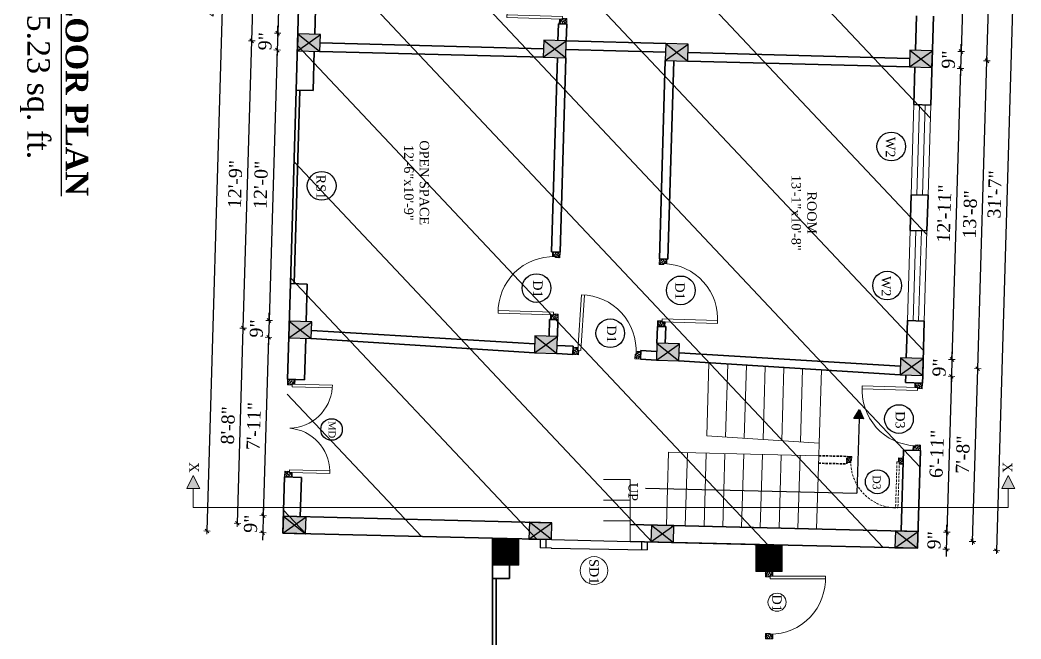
# Model space of a CAD drawing. Header units: inches. Extents: x 4069 to 291496, y -47643 to 12535.
# Drawn here: x 143017 to 143550, y -18787 to -18458 of the extents above; entities that cross this region are included whole.
import ezdxf

# ---------------------------------------------------------------- set-up
doc = ezdxf.new("R2010")
doc.units = ezdxf.units.IN
doc.header["$LTSCALE"] = 5
doc.header["$MEASUREMENT"] = 0
doc.linetypes.add('HIDDEN', pattern=[0.375, 0.25, -0.125])
for name, color, linetype, lineweight in [('A-WALL', 7, 'Continuous', 9), ('Dimension', 7, 'Continuous', 18), ('DOOR', 62, 'Continuous', 0), ('Dw', 2, 'Continuous', 18), ('tefriş', 30, 'Continuous', 9)]:
    doc.layers.add(name, color=color, linetype=linetype, lineweight=lineweight)
doc.layers.add('dim line', color=7, linetype='Continuous', lineweight=15, true_color=0xfab2b2)
doc.layers.add('TEXT', color=6, linetype='Continuous')
doc.layers.add('WALL', color=7, linetype='Continuous')
doc.styles.add('ordinary', font='times.ttf')
doc.dimstyles.new('Copy of 96', dxfattribs={"dimtxt": 7, "dimasz": 4, "dimexe": 0.5, "dimexo": 0.5, "dimgap": 3, "dimtad": 1, "dimdec": 1, "dimzin": 11, "dimdsep": 46, "dimlunit": 4, "dimtxsty": 'ordinary', "dimblk": 'OBLIQUE', "dimcen": 0.09, "dimse1": 1, "dimse2": 1, "dimclrt": 6, "dimazin": 0, "dimtfac": 1, "dimtdec": 1, "dimtix": 1, "dimtmove": 2, "dimatfit": 3, "dimldrblk": 'leader', "dimfxl": 0.5, "dimfxlon": 1, "dimtolj": 1, "dimtzin": 0, "dimarcsym": 0})

# ---------------------------------------------------------------- blocks, each defined once
blk = doc.blocks.new('C1a')
at = {"color": 1, "ltscale": 5}
for p, q in [((18657.75, 4625.76), (18648.75, 4625.76)), ((18648.75, 4625.76), (18648.82, 4613.76)), ((18657.82, 4613.76), (18657.75, 4625.76)), ((18648.82, 4613.76), (18657.82, 4613.76))]:
    blk.add_line(p, q, dxfattribs=at)
blk = doc.blocks.new('A$C27B36B59')
at = {"layer": 'DOOR'}
for p, q in [((0, 4), (0, 0)), ((2.5, 4), (0, 4)), ((0, 0), (3, 0)), ((2.5, 2.5), (2.5, 4)), ((3, 2.5), (2.5, 2.5)), ((3, 0), (3, 2.5))]:
    blk.add_line(p, q, dxfattribs=at)
for centre, radius, start, end in [((-1.4, -0.54), 4.75, 22.1411, 72.838), ((1.34, 2.09), 1.64, 45.138, 144.8948), ((2.21, 0.3), 2.49, 83.3149, 152.658), ((0.13, 0.37), 2.05, 349.4875, 93.6805), ((1.96, -0.47), 2.01, 58.7447, 166.495), ((-0.06, 0.32), 1.13, 343.542, 86.947), ((2.08, -0.4), 1.17, 38.2816, 160.1519)]:
    blk.add_arc(centre, radius, start, end, dxfattribs=at)
blk = doc.blocks.new('D2')
at = {"layer": 'DOOR'}
for p, q in [((74473.95, 24047.59), (74473.95, 24018.09)), ((74473.95, 24047.59), (74475.45, 24047.59)), ((74475.45, 24047.59), (74475.45, 24018.13))]:
    blk.add_line(p, q, dxfattribs=at)
blk.add_arc((74473.95, 24047.59), 29.5, 180, 272.9146, dxfattribs=at)
at = {"layer": 'DOOR', "xscale": -1, "rotation": 180}
blk.add_blockref('A$C27B36B59', (74441.95, 24050.09), dxfattribs=at)
at = {"layer": 'DOOR', "rotation": 180}
blk.add_blockref('A$C27B36B59', (74477.95, 24050.09), dxfattribs=at)
blk = doc.blocks.new('smalldoor hidden')
at = {"layer": 'DOOR', "linetype": 'HIDDEN'}
for p, q in [((9851.61, -757.15), (9876.16, -757.15)), ((9851.61, -758.4), (9851.61, -757.15)), ((9851.61, -758.4), (9876.19, -758.4))]:
    blk.add_line(p, q, dxfattribs=at)
blk.add_arc((9851.61, -758.4), 24.58, 270, 2.9146, dxfattribs=at)
at = {"layer": 'DOOR', "linetype": 'HIDDEN', "yscale": 0.8333000000020547, "zscale": 0.8333000000002357, "rotation": 270}
for p, xscale in [((9849.52, -755.07), 0.8332999999984168), ((9849.52, -785.07), -0.8332999999984168)]:
    blk.add_blockref('A$C27B36B59', p, dxfattribs=dict(at, xscale=xscale))
blk = doc.blocks.new('x-x')
at = {"ltscale": 5}
for points in [[(11364.03, -701.52), (11364.03, -694.51), (11357.15, -698.09)], [(11364.03, -1135.52), (11364.03, -1128.51), (11357.15, -1132.09)]]:
    blk.add_hatch(color=256, dxfattribs=at).paths.add_polyline_path(points)
for p, q in [((11364.03, -694.51), (11357.15, -698.09)), ((11357.15, -698.09), (11364.03, -701.52)), ((11364.03, -701.52), (11364.03, -694.51)), ((11374.13, -698.09), (11364.03, -698.09)), ((11374.13, -698.09), (11374.13, -1132.09)), ((11364.03, -1128.51), (11357.15, -1132.09)), ((11364.03, -1135.52), (11364.03, -1128.51)), ((11357.15, -1132.09), (11364.03, -1135.52)), ((11374.13, -1132.09), (11364.03, -1132.09))]:
    blk.add_line(p, q, dxfattribs=at)
at = {"layer": 'A-WALL', "color": 1, "ltscale": 5}
blk.add_line((11374.13, -1120.09), (11374.13, -1132.09), dxfattribs=at)
at = {"layer": 'TEXT', "style": 'ordinary'}
for p in [(11350.08, -700.97), (11350.08, -1134.1)]:
    blk.add_text('X', height=5, dxfattribs=at).set_placement(p)
blk = doc.blocks.new('oblique')
at = {"color": 0, "lineweight": -2}
blk.add_line((0.25, 0.25), (-0.25, -0.25), dxfattribs=at)
at = {"layer": 'dim line', "lineweight": 9}
for p, q in [((-0.4375, 0), (0.4375, 0)), ((0, 0.4375), (0, -0.4375))]:
    blk.add_line(p, q, dxfattribs=at)
blk = doc.blocks.new('*D4619')
at = {"layer": 'A-WALL', "color": 0, "lineweight": -2, "ltscale": 50, "transparency": 16777216}
blk.add_line((143132.48, -18725.82), (143135.58, -18621.87), dxfattribs=at)
at = {"layer": 'Defpoints', "color": 0, "ltscale": 50, "transparency": 16777216}
for p in [(143135.58, -18621.87), (143159.98, -18622.6), (143156.88, -18726.55)]:
    blk.add_point(p, dxfattribs=at)
at = {"layer": 'A-WALL', "color": 0, "lineweight": -2, "ltscale": 50, "transparency": 16777216, "xscale": 4, "yscale": 4, "zscale": 4}
for p, rotation in [((143135.58, -18621.87), 88.2899854281443), ((143132.48, -18725.82), 268.2899854281443)]:
    blk.add_blockref('oblique', p, dxfattribs=dict(at, rotation=rotation))
at = {"layer": 'A-WALL', "color": 6, "ltscale": 50, "transparency": 16777216, "insert": (143127.47, -18673.65), "char_height": 7, "attachment_point": 5, "rotation": 88.29, "style": 'ordinary'}
blk.add_mtext('\\A1;8\'-8"', dxfattribs=at)
blk = doc.blocks.new('_OBLIQUE')
at = {"color": 0, "linetype": 'ByBlock'}
blk.add_line((-0.5, -0.5), (0.5, 0.5), dxfattribs=at)
blk = doc.blocks.new('leader')
at = {"layer": 'Dimension'}
for p, q in [((0, -4.33), (0, 4.33)), ((-4.42, 0), (4.42, 0))]:
    blk.add_line(p, q, dxfattribs=at)
blk = doc.blocks.new('*D4620')
at = {"layer": 'A-WALL', "color": 0, "lineweight": -2, "ltscale": 50, "transparency": 16777216}
blk.add_line((143135.58, -18621.87), (143140.15, -18468.94), dxfattribs=at)
at = {"layer": 'Defpoints', "color": 0, "ltscale": 50, "transparency": 16777216}
for p in [(143140.15, -18468.94), (143164.55, -18469.67), (143159.98, -18622.6)]:
    blk.add_point(p, dxfattribs=at)
at = {"layer": 'A-WALL', "color": 0, "lineweight": -2, "ltscale": 50, "transparency": 16777216, "xscale": 4, "yscale": 4, "zscale": 4}
for p, rotation in [((143140.15, -18468.94), 88.28998542889812), ((143135.58, -18621.87), 268.2899854288981)]:
    blk.add_blockref('oblique', p, dxfattribs=dict(at, rotation=rotation))
at = {"layer": 'A-WALL', "color": 6, "ltscale": 50, "transparency": 16777216, "insert": (143131.3, -18545.21), "char_height": 7, "attachment_point": 5, "rotation": 88.29, "style": 'ordinary'}
blk.add_mtext('\\A1;12\'-9"', dxfattribs=at)
blk = doc.blocks.new('*D4621')
at = {"layer": 'A-WALL', "color": 0, "lineweight": -2, "ltscale": 50, "transparency": 16777216}
blk.add_line((143140.15, -18468.94), (143144.62, -18319), dxfattribs=at)
at = {"layer": 'Defpoints', "color": 0, "ltscale": 50, "transparency": 16777216}
for p in [(143144.62, -18319), (143169.02, -18319.73), (143164.55, -18469.67)]:
    blk.add_point(p, dxfattribs=at)
at = {"layer": 'A-WALL', "color": 0, "lineweight": -2, "ltscale": 50, "transparency": 16777216, "xscale": 4, "yscale": 4, "zscale": 4}
for p, rotation in [((143144.62, -18319), 88.28998542889812), ((143140.15, -18468.94), 268.2899854288981)]:
    blk.add_blockref('oblique', p, dxfattribs=dict(at, rotation=rotation))
at = {"layer": 'A-WALL', "color": 6, "ltscale": 50, "transparency": 16777216, "insert": (143135.83, -18393.78), "char_height": 7, "attachment_point": 5, "rotation": 88.29, "style": 'ordinary'}
blk.add_mtext('\\A1;12\'-6"', dxfattribs=at)
blk = doc.blocks.new('*D4291')
at = {"layer": 'A-WALL', "color": 0, "lineweight": -2, "ltscale": 50, "transparency": 16777216}
blk.add_line((143116.3, -18729.84), (143133.4, -18157.1), dxfattribs=at)
at = {"layer": 'Defpoints', "color": 0, "ltscale": 50, "transparency": 16777216}
for p in [(143133.4, -18157.1), (143173.84, -18158.31), (143156.74, -18731.05)]:
    blk.add_point(p, dxfattribs=at)
at = {"layer": 'A-WALL', "color": 0, "lineweight": -2, "ltscale": 50, "transparency": 16777216, "xscale": 4, "yscale": 4, "zscale": 4}
for p, rotation in [((143133.4, -18157.1), 88.28998542889812), ((143116.3, -18729.84), 268.2899854288981)]:
    blk.add_blockref('oblique', p, dxfattribs=dict(at, rotation=rotation))
at = {"layer": 'A-WALL', "color": 6, "ltscale": 50, "transparency": 16777216, "insert": (143118.29, -18443.27), "char_height": 7, "attachment_point": 5, "rotation": 88.29, "style": 'ordinary'}
blk.add_mtext('\\A1;48\'-0"', dxfattribs=at)
blk = doc.blocks.new('*D4631')
at = {"layer": 'A-WALL', "color": 0, "lineweight": -2, "ltscale": 50, "transparency": 16777216}
blk.add_line((143520.96, -18371.03), (143517.87, -18474.63), dxfattribs=at)
at = {"layer": 'Defpoints', "color": 0, "ltscale": 50, "transparency": 16777216}
for p in [(143505.66, -18370.57), (143502.56, -18474.18), (143517.87, -18474.63)]:
    blk.add_point(p, dxfattribs=at)
at = {"layer": 'A-WALL', "color": 0, "lineweight": -2, "ltscale": 50, "transparency": 16777216, "xscale": 4, "yscale": 4, "zscale": 4}
for p, rotation in [((143520.96, -18371.03), 88.28998542889815), ((143517.87, -18474.63), 268.2899854288981)]:
    blk.add_blockref('oblique', p, dxfattribs=dict(at, rotation=rotation))
at = {"layer": 'A-WALL', "color": 6, "ltscale": 50, "transparency": 16777216, "insert": (143512.86, -18422.64), "char_height": 7, "attachment_point": 5, "rotation": 88.29, "style": 'ordinary'}
blk.add_mtext('\\A1;8\'-8"', dxfattribs=at)
blk = doc.blocks.new('*D4632')
at = {"layer": 'A-WALL', "color": 0, "lineweight": -2, "ltscale": 50, "transparency": 16777216}
for p, q in [((143517.87, -18474.63), (143517.6, -18483.63)), ((143517.87, -18474.63), (143517.99, -18470.63)), ((143517.6, -18483.63), (143517.48, -18487.63))]:
    blk.add_line(p, q, dxfattribs=at)
at = {"layer": 'Defpoints', "color": 0, "ltscale": 50, "transparency": 16777216}
for p in [(143502.56, -18474.18), (143502.3, -18483.17), (143517.6, -18483.63)]:
    blk.add_point(p, dxfattribs=at)
at = {"layer": 'A-WALL', "color": 0, "lineweight": -2, "ltscale": 50, "transparency": 16777216, "xscale": 4, "yscale": 4, "zscale": 4}
for p, rotation in [((143517.87, -18474.63), 268.2899854288981), ((143517.6, -18483.63), 88.28998542889815)]:
    blk.add_blockref('oblique', p, dxfattribs=dict(at, rotation=rotation))
at = {"layer": 'A-WALL', "color": 6, "ltscale": 50, "transparency": 16777216, "insert": (143511.17, -18478.93), "char_height": 7, "attachment_point": 5, "rotation": 88.29, "style": 'ordinary'}
blk.add_mtext('\\A1;9"', dxfattribs=at)
blk = doc.blocks.new('*D4633')
at = {"layer": 'A-WALL', "color": 0, "lineweight": -2, "ltscale": 50, "transparency": 16777216}
blk.add_line((143517.6, -18483.63), (143512.98, -18638.56), dxfattribs=at)
at = {"layer": 'Defpoints', "color": 0, "ltscale": 50, "transparency": 16777216}
for p in [(143502.3, -18483.17), (143497.67, -18638.1), (143512.98, -18638.56)]:
    blk.add_point(p, dxfattribs=at)
at = {"layer": 'A-WALL', "color": 0, "lineweight": -2, "ltscale": 50, "transparency": 16777216, "xscale": 4, "yscale": 4, "zscale": 4}
for p, rotation in [((143517.6, -18483.63), 88.28998542889815), ((143512.98, -18638.56), 268.2899854288981)]:
    blk.add_blockref('oblique', p, dxfattribs=dict(at, rotation=rotation))
at = {"layer": 'A-WALL', "color": 6, "ltscale": 50, "transparency": 16777216, "insert": (143508.79, -18560.9), "char_height": 7, "attachment_point": 5, "rotation": 88.29, "style": 'ordinary'}
blk.add_mtext('\\A1;12\'-11"', dxfattribs=at)
blk = doc.blocks.new('*D4634')
at = {"layer": 'A-WALL', "color": 0, "lineweight": -2, "ltscale": 50, "transparency": 16777216}
for p, q in [((143512.98, -18638.56), (143513.1, -18634.56)), ((143512.98, -18638.56), (143512.71, -18647.56)), ((143512.71, -18647.56), (143512.59, -18651.55))]:
    blk.add_line(p, q, dxfattribs=at)
at = {"layer": 'Defpoints', "color": 0, "ltscale": 50, "transparency": 16777216}
for p in [(143497.67, -18638.1), (143497.4, -18647.1), (143512.71, -18647.56)]:
    blk.add_point(p, dxfattribs=at)
at = {"layer": 'A-WALL', "color": 0, "lineweight": -2, "ltscale": 50, "transparency": 16777216, "xscale": 4, "yscale": 4, "zscale": 4}
for p, rotation in [((143512.98, -18638.56), 268.2899854288981), ((143512.71, -18647.56), 88.28998542889815)]:
    blk.add_blockref('oblique', p, dxfattribs=dict(at, rotation=rotation))
at = {"layer": 'A-WALL', "color": 6, "ltscale": 50, "transparency": 16777216, "insert": (143506.27, -18642.86), "char_height": 7, "attachment_point": 5, "rotation": 88.29, "style": 'ordinary'}
blk.add_mtext('\\A1;9"', dxfattribs=at)
blk = doc.blocks.new('*D4635')
at = {"layer": 'A-WALL', "color": 0, "lineweight": -2, "ltscale": 50, "transparency": 16777216}
blk.add_line((143512.71, -18647.56), (143510.23, -18730.52), dxfattribs=at)
at = {"layer": 'Defpoints', "color": 0, "ltscale": 50, "transparency": 16777216}
for p in [(143497.4, -18647.1), (143494.92, -18730.06), (143510.23, -18730.52)]:
    blk.add_point(p, dxfattribs=at)
at = {"layer": 'A-WALL', "color": 0, "lineweight": -2, "ltscale": 50, "transparency": 16777216, "xscale": 4, "yscale": 4, "zscale": 4}
for p, rotation in [((143512.71, -18647.56), 88.28998542889815), ((143510.23, -18730.52), 268.2899854288981)]:
    blk.add_blockref('oblique', p, dxfattribs=dict(at, rotation=rotation))
at = {"layer": 'A-WALL', "color": 6, "ltscale": 50, "transparency": 16777216, "insert": (143504.91, -18688.84), "char_height": 7, "attachment_point": 5, "rotation": 88.29, "style": 'ordinary'}
blk.add_mtext('\\A1;6\'-11"', dxfattribs=at)
blk = doc.blocks.new('*D4636')
at = {"layer": 'A-WALL', "color": 0, "lineweight": -2, "ltscale": 50, "transparency": 16777216}
for p, q in [((143510.23, -18730.52), (143509.96, -18739.52)), ((143510.23, -18730.52), (143510.35, -18726.52)), ((143509.96, -18739.52), (143509.84, -18743.51))]:
    blk.add_line(p, q, dxfattribs=at)
at = {"layer": 'Defpoints', "color": 0, "ltscale": 50, "transparency": 16777216}
for p in [(143494.92, -18730.06), (143494.66, -18739.06), (143509.96, -18739.52)]:
    blk.add_point(p, dxfattribs=at)
at = {"layer": 'A-WALL', "color": 0, "lineweight": -2, "ltscale": 50, "transparency": 16777216, "xscale": 4, "yscale": 4, "zscale": 4}
for p, rotation in [((143510.23, -18730.52), 268.2899854288981), ((143509.96, -18739.52), 88.28998542889815)]:
    blk.add_blockref('oblique', p, dxfattribs=dict(at, rotation=rotation))
at = {"layer": 'A-WALL', "color": 6, "ltscale": 50, "transparency": 16777216, "insert": (143503.53, -18734.82), "char_height": 7, "attachment_point": 5, "rotation": 88.29, "style": 'ordinary'}
blk.add_mtext('\\A1;9"', dxfattribs=at)
blk = doc.blocks.new('*D4637')
at = {"layer": 'A-WALL', "color": 0, "lineweight": -2, "ltscale": 50, "transparency": 16777216}
blk.add_line((143523.99, -18735.43), (143526.74, -18643.47), dxfattribs=at)
at = {"layer": 'Defpoints', "color": 0, "ltscale": 50, "transparency": 16777216}
for p in [(143497.54, -18642.6), (143526.74, -18643.47), (143494.79, -18734.56)]:
    blk.add_point(p, dxfattribs=at)
at = {"layer": 'A-WALL', "color": 0, "lineweight": -2, "ltscale": 50, "transparency": 16777216, "xscale": 4, "yscale": 4, "zscale": 4}
for p, rotation in [((143526.74, -18643.47), 88.28998542815471), ((143523.99, -18735.43), 268.2899854281547)]:
    blk.add_blockref('oblique', p, dxfattribs=dict(at, rotation=rotation))
at = {"layer": 'A-WALL', "color": 6, "ltscale": 50, "transparency": 16777216, "insert": (143518.8, -18689.26), "char_height": 7, "attachment_point": 5, "rotation": 88.29, "style": 'ordinary'}
blk.add_mtext('\\A1;7\'-8"', dxfattribs=at)
blk = doc.blocks.new('*D4638')
at = {"layer": 'A-WALL', "color": 0, "lineweight": -2, "ltscale": 50, "transparency": 16777216}
blk.add_line((143526.74, -18643.47), (143531.63, -18479.55), dxfattribs=at)
at = {"layer": 'Defpoints', "color": 0, "ltscale": 50, "transparency": 16777216}
for p in [(143502.43, -18478.67), (143531.63, -18479.55), (143497.54, -18642.6)]:
    blk.add_point(p, dxfattribs=at)
at = {"layer": 'A-WALL', "color": 0, "lineweight": -2, "ltscale": 50, "transparency": 16777216, "xscale": 4, "yscale": 4, "zscale": 4}
for p, rotation in [((143531.63, -18479.55), 88.28998542889812), ((143526.74, -18643.47), 268.2899854288981)]:
    blk.add_blockref('oblique', p, dxfattribs=dict(at, rotation=rotation))
at = {"layer": 'A-WALL', "color": 6, "ltscale": 50, "transparency": 16777216, "insert": (143522.63, -18561.31), "char_height": 7, "attachment_point": 5, "rotation": 88.29, "style": 'ordinary'}
blk.add_mtext('\\A1;13\'-8"', dxfattribs=at)
blk = doc.blocks.new('*D4639')
at = {"layer": 'A-WALL', "color": 0, "lineweight": -2, "ltscale": 50, "transparency": 16777216}
blk.add_line((143531.63, -18479.55), (143535.01, -18366.27), dxfattribs=at)
at = {"layer": 'Defpoints', "color": 0, "ltscale": 50, "transparency": 16777216}
for p in [(143505.81, -18365.4), (143535.01, -18366.27), (143502.43, -18478.67)]:
    blk.add_point(p, dxfattribs=at)
at = {"layer": 'A-WALL', "color": 0, "lineweight": -2, "ltscale": 50, "transparency": 16777216, "xscale": 4, "yscale": 4, "zscale": 4}
for p, rotation in [((143535.01, -18366.27), 88.28998542889812), ((143531.63, -18479.55), 268.2899854288981)]:
    blk.add_blockref('oblique', p, dxfattribs=dict(at, rotation=rotation))
at = {"layer": 'A-WALL', "color": 6, "ltscale": 50, "transparency": 16777216, "insert": (143526.76, -18422.71), "char_height": 7, "attachment_point": 5, "rotation": 88.29, "style": 'ordinary'}
blk.add_mtext('\\A1;9\'-5"', dxfattribs=at)
blk = doc.blocks.new('*D4293')
at = {"layer": 'A-WALL', "color": 0, "lineweight": -2, "ltscale": 50, "transparency": 16777216}
blk.add_line((143548.01, -18361.48), (143536.7, -18740.31), dxfattribs=at)
at = {"layer": 'Defpoints', "color": 0, "ltscale": 50, "transparency": 16777216}
for p in [(143505.97, -18360.23), (143494.66, -18739.06), (143536.7, -18740.31)]:
    blk.add_point(p, dxfattribs=at)
at = {"layer": 'A-WALL', "color": 0, "lineweight": -2, "ltscale": 50, "transparency": 16777216, "xscale": 4, "yscale": 4, "zscale": 4}
for p, rotation in [((143548.01, -18361.48), 88.28998542889815), ((143536.7, -18740.31), 268.2899854288981)]:
    blk.add_blockref('oblique', p, dxfattribs=dict(at, rotation=rotation))
at = {"layer": 'A-WALL', "color": 6, "ltscale": 50, "transparency": 16777216, "insert": (143535.78, -18550.7), "char_height": 7, "attachment_point": 5, "rotation": 88.29, "style": 'ordinary'}
blk.add_mtext('\\A1;31\'-7"', dxfattribs=at)
blk = doc.blocks.new('*D4297')
at = {"layer": 'A-WALL', "color": 0, "lineweight": -2, "ltscale": 50, "transparency": 16777216}
blk.add_line((143158.14, -18323.91), (143153.93, -18464.85), dxfattribs=at)
at = {"layer": 'Defpoints', "color": 0, "ltscale": 50, "transparency": 16777216}
for p in [(143168.89, -18324.23), (143153.93, -18464.85), (143164.68, -18465.17)]:
    blk.add_point(p, dxfattribs=at)
at = {"layer": 'A-WALL', "color": 0, "lineweight": -2, "ltscale": 50, "transparency": 16777216, "xscale": 4, "yscale": 4, "zscale": 4}
for p, rotation in [((143158.14, -18323.91), 88.28998542889815), ((143153.93, -18464.85), 268.2899854288981)]:
    blk.add_blockref('oblique', p, dxfattribs=dict(at, rotation=rotation))
at = {"layer": 'A-WALL', "color": 6, "ltscale": 50, "transparency": 16777216, "insert": (143149.46, -18394.18), "char_height": 7, "attachment_point": 5, "rotation": 88.29, "style": 'ordinary'}
blk.add_mtext('\\A1;11\'-9"', dxfattribs=at)
blk = doc.blocks.new('*D4298')
at = {"layer": 'A-WALL', "color": 0, "lineweight": -2, "ltscale": 50, "transparency": 16777216}
for p, q in [((143153.93, -18464.85), (143154.05, -18460.85)), ((143153.93, -18464.85), (143153.66, -18473.84)), ((143153.66, -18473.84), (143153.54, -18477.84))]:
    blk.add_line(p, q, dxfattribs=at)
at = {"layer": 'Defpoints', "color": 0, "ltscale": 50, "transparency": 16777216}
for p in [(143164.68, -18465.17), (143153.66, -18473.84), (143164.41, -18474.16)]:
    blk.add_point(p, dxfattribs=at)
at = {"layer": 'A-WALL', "color": 0, "lineweight": -2, "ltscale": 50, "transparency": 16777216, "xscale": 4, "yscale": 4, "zscale": 4}
for p, rotation in [((143153.93, -18464.85), 268.2899854288981), ((143153.66, -18473.84), 88.28998542889812)]:
    blk.add_blockref('oblique', p, dxfattribs=dict(at, rotation=rotation))
at = {"layer": 'A-WALL', "color": 6, "ltscale": 50, "transparency": 16777216, "insert": (143147.23, -18469.15), "char_height": 7, "attachment_point": 5, "rotation": 88.29, "style": 'ordinary'}
blk.add_mtext('\\A1;9"', dxfattribs=at)
blk = doc.blocks.new('*D4299')
at = {"layer": 'A-WALL', "color": 0, "lineweight": -2, "ltscale": 50, "transparency": 16777216}
blk.add_line((143153.66, -18473.84), (143149.36, -18617.78), dxfattribs=at)
at = {"layer": 'Defpoints', "color": 0, "ltscale": 50, "transparency": 16777216}
for p in [(143164.41, -18474.16), (143149.36, -18617.78), (143160.12, -18618.1)]:
    blk.add_point(p, dxfattribs=at)
at = {"layer": 'A-WALL', "color": 0, "lineweight": -2, "ltscale": 50, "transparency": 16777216, "xscale": 4, "yscale": 4, "zscale": 4}
for p, rotation in [((143153.66, -18473.84), 88.28998542889815), ((143149.36, -18617.78), 268.2899854288981)]:
    blk.add_blockref('oblique', p, dxfattribs=dict(at, rotation=rotation))
at = {"layer": 'A-WALL', "color": 6, "ltscale": 50, "transparency": 16777216, "insert": (143144.95, -18545.62), "char_height": 7, "attachment_point": 5, "rotation": 88.29, "style": 'ordinary'}
blk.add_mtext('\\A1;12\'-0"', dxfattribs=at)
blk = doc.blocks.new('*D4300')
at = {"layer": 'A-WALL', "color": 0, "lineweight": -2, "ltscale": 50, "transparency": 16777216}
for p, q in [((143149.36, -18617.78), (143149.09, -18626.78)), ((143149.36, -18617.78), (143149.48, -18613.78)), ((143149.09, -18626.78), (143148.97, -18630.77))]:
    blk.add_line(p, q, dxfattribs=at)
at = {"layer": 'Defpoints', "color": 0, "ltscale": 50, "transparency": 16777216}
for p in [(143160.12, -18618.1), (143149.09, -18626.78), (143159.85, -18627.1)]:
    blk.add_point(p, dxfattribs=at)
at = {"layer": 'A-WALL', "color": 0, "lineweight": -2, "ltscale": 50, "transparency": 16777216, "xscale": 4, "yscale": 4, "zscale": 4}
for p, rotation in [((143149.36, -18617.78), 268.2899854288981), ((143149.09, -18626.78), 88.28998542889812)]:
    blk.add_blockref('oblique', p, dxfattribs=dict(at, rotation=rotation))
at = {"layer": 'A-WALL', "color": 6, "ltscale": 50, "transparency": 16777216, "insert": (143142.66, -18622.08), "char_height": 7, "attachment_point": 5, "rotation": 88.29, "style": 'ordinary'}
blk.add_mtext('\\A1;9"', dxfattribs=at)
blk = doc.blocks.new('*D4301')
at = {"layer": 'A-WALL', "color": 0, "lineweight": -2, "ltscale": 50, "transparency": 16777216}
blk.add_line((143149.09, -18626.78), (143146.26, -18721.73), dxfattribs=at)
at = {"layer": 'Defpoints', "color": 0, "ltscale": 50, "transparency": 16777216}
for p in [(143159.85, -18627.1), (143146.26, -18721.73), (143157.01, -18722.05)]:
    blk.add_point(p, dxfattribs=at)
at = {"layer": 'A-WALL', "color": 0, "lineweight": -2, "ltscale": 50, "transparency": 16777216, "xscale": 4, "yscale": 4, "zscale": 4}
for p, rotation in [((143149.09, -18626.78), 88.28998542889815), ((143146.26, -18721.73), 268.2899854288981)]:
    blk.add_blockref('oblique', p, dxfattribs=dict(at, rotation=rotation))
at = {"layer": 'A-WALL', "color": 6, "ltscale": 50, "transparency": 16777216, "insert": (143141.11, -18674.06), "char_height": 7, "attachment_point": 5, "rotation": 88.29, "style": 'ordinary'}
blk.add_mtext('\\A1;7\'-11"', dxfattribs=at)
blk = doc.blocks.new('*D4640')
at = {"layer": 'A-WALL', "color": 0, "lineweight": -2, "ltscale": 50, "transparency": 16777216}
for p, q in [((143146.26, -18721.73), (143146.38, -18717.73)), ((143146.26, -18721.73), (143145.99, -18730.73)), ((143145.99, -18730.73), (143145.87, -18734.73))]:
    blk.add_line(p, q, dxfattribs=at)
at = {"layer": 'Defpoints', "color": 0, "ltscale": 50, "transparency": 16777216}
for p in [(143157.01, -18722.05), (143145.99, -18730.73), (143156.74, -18731.05)]:
    blk.add_point(p, dxfattribs=at)
at = {"layer": 'A-WALL', "color": 0, "lineweight": -2, "ltscale": 50, "transparency": 16777216, "xscale": 4, "yscale": 4, "zscale": 4}
for p, rotation in [((143146.26, -18721.73), 268.2899854288981), ((143145.99, -18730.73), 88.28998542889812)]:
    blk.add_blockref('oblique', p, dxfattribs=dict(at, rotation=rotation))
at = {"layer": 'A-WALL', "color": 6, "ltscale": 50, "transparency": 16777216, "insert": (143139.56, -18726.03), "char_height": 7, "attachment_point": 5, "rotation": 88.29, "style": 'ordinary'}
blk.add_mtext('\\A1;9"', dxfattribs=at)

msp = doc.modelspace()

# ---------------------------------------------------------------- hatches: boundary and pattern name
at = {"layer": 'A-WALL', "ltscale": 5}
h = msp.add_hatch(dxfattribs=at)
h.set_pattern_fill('ANSI31', color=256, angle=270)
h.set_pattern_definition([(315, (141778.61554, 5797.67281), (0.08838834765, 0.08838834765), [])])
h.paths.add_polyline_path([(143282.33668, -18734.02632), (143268.33668, -18734.02632), (143268.33668, -18748.02632), (143282.33668, -18748.02632)])
h = msp.add_hatch(dxfattribs=at)
h.set_pattern_fill('ANSI31', color=256, angle=270)
h.set_pattern_definition([(315, (141769.89787, 5684.7271), (0.08838834765, 0.08838834765), [])])
h.paths.add_polyline_path([(143408.61901, -18737.35092), (143408.61901, -18751.35092), (143422.61901, -18751.35092), (143422.61901, -18737.35092)])
at = {"layer": 'WALL', "linetype": 'ByBlock', "ltscale": 5, "true_color": 0xf8991e}
h = msp.add_hatch(dxfattribs=at)
h.set_pattern_fill('ANSI31', color=30, scale=350, angle=268.2899854)
h.set_pattern_definition([(313.29, (145950.05, -11794.013), (31.8453, 29.999), [])])
h.paths.add_polyline_path([(143173.84375, -18158.30506), (143505.96612, -18360.22694), (143494.6564, -18739.05816), (143162.74221, -18731.22892), (143156.74488, -18731.04988)])
h = msp.add_hatch(color=30, dxfattribs=at)
h.dxf.hatch_style = 1
h.paths.add_polyline_path([(143170.54562, -18469.84529), (143164.68258, -18465.16825), (143164.41401, -18474.16424)])
h.paths.add_polyline_path([(143164.41401, -18474.16424), (143176.40867, -18474.52233), (143170.54562, -18469.84529)])
h.paths.add_polyline_path([(143170.54562, -18469.84529), (143176.40867, -18474.52233), (143176.67724, -18465.52634)])
h.paths.add_polyline_path([(143176.67724, -18465.52634), (143164.68258, -18465.16825), (143170.54562, -18469.84529)])
h = msp.add_hatch(color=30, dxfattribs=at)
h.dxf.hatch_style = 1
h.paths.add_polyline_path([(143301.50022, -18473.32111), (143295.63718, -18468.64407), (143295.36861, -18477.64006)])
h.paths.add_polyline_path([(143295.36861, -18477.64006), (143307.36327, -18477.99815), (143301.50022, -18473.32111)])
h.paths.add_polyline_path([(143301.50022, -18473.32111), (143307.36327, -18477.99815), (143307.63183, -18469.00216)])
h.paths.add_polyline_path([(143307.63183, -18469.00216), (143295.63718, -18468.64407), (143301.50022, -18473.32111)])
h = msp.add_hatch(color=30, dxfattribs=at)
h.dxf.hatch_style = 1
h.paths.add_polyline_path([(143366.47769, -18475.04575), (143360.61465, -18470.36871), (143360.34608, -18479.3647)])
h.paths.add_polyline_path([(143360.34608, -18479.3647), (143372.34074, -18479.72279), (143366.47769, -18475.04575)])
h.paths.add_polyline_path([(143366.47769, -18475.04575), (143372.34074, -18479.72279), (143372.60931, -18470.7268)])
h.paths.add_polyline_path([(143372.60931, -18470.7268), (143360.61465, -18470.36871), (143366.47769, -18475.04575)])
h = msp.add_hatch(color=30, dxfattribs=at)
h.dxf.hatch_style = 1
h.paths.add_polyline_path([(143496.43264, -18478.49504), (143490.56959, -18473.818), (143490.30103, -18482.81399)])
h.paths.add_polyline_path([(143490.30103, -18482.81399), (143502.29568, -18483.17208), (143496.43264, -18478.49504)])
h.paths.add_polyline_path([(143496.43264, -18478.49504), (143502.29568, -18483.17208), (143502.56425, -18474.17609)])
h.paths.add_polyline_path([(143502.56425, -18474.17609), (143490.56959, -18473.818), (143496.43264, -18478.49504)])
h = msp.add_hatch(color=30, dxfattribs=at)
h.dxf.hatch_style = 1
h.paths.add_polyline_path([(143165.97996, -18622.77716), (143160.11691, -18618.10011), (143159.84835, -18627.09611)])
h.paths.add_polyline_path([(143159.84835, -18627.09611), (143171.843, -18627.4542), (143165.97996, -18622.77716)])
h.paths.add_polyline_path([(143165.97996, -18622.77716), (143171.843, -18627.4542), (143172.11157, -18618.45821)])
h.paths.add_polyline_path([(143172.11157, -18618.45821), (143160.11691, -18618.10011), (143165.97996, -18622.77716)])
h = msp.add_hatch(color=30, dxfattribs=at)
h.dxf.hatch_style = 1
h.paths.add_polyline_path([(143296.80265, -18630.67125), (143290.93961, -18625.99421), (143290.67104, -18634.9902)])
h.paths.add_polyline_path([(143290.67104, -18634.9902), (143302.6657, -18635.34829), (143296.80265, -18630.67125)])
h.paths.add_polyline_path([(143296.80265, -18630.67125), (143302.6657, -18635.34829), (143302.93426, -18626.3523)])
h.paths.add_polyline_path([(143302.93426, -18626.3523), (143290.93961, -18625.99421), (143296.80265, -18630.67125)])
h = msp.add_hatch(color=30, dxfattribs=at)
h.dxf.hatch_style = 1
h.paths.add_polyline_path([(143361.71468, -18634.58817), (143355.85163, -18629.91113), (143355.58306, -18638.90712)])
h.paths.add_polyline_path([(143355.58306, -18638.90712), (143367.57772, -18639.26521), (143361.71468, -18634.58817)])
h.paths.add_polyline_path([(143361.71468, -18634.58817), (143367.57772, -18639.26521), (143367.84629, -18630.26922)])
h.paths.add_polyline_path([(143367.84629, -18630.26922), (143355.85163, -18629.91113), (143361.71468, -18634.58817)])
h = msp.add_hatch(color=30, dxfattribs=at)
h.dxf.hatch_style = 1
h.paths.add_polyline_path([(143491.53872, -18642.422), (143485.67568, -18637.74496), (143485.40711, -18646.74095)])
h.paths.add_polyline_path([(143485.40711, -18646.74095), (143497.40177, -18647.09904), (143491.53872, -18642.422)])
h.paths.add_polyline_path([(143491.53872, -18642.422), (143497.40177, -18647.09904), (143497.67033, -18638.10305)])
h.paths.add_polyline_path([(143497.67033, -18638.10305), (143485.67568, -18637.74496), (143491.53872, -18642.422)])
at = {"layer": 'WALL', "linetype": 'ByBlock', "ltscale": 5}
msp.add_hatch(color=2, dxfattribs=at).paths.add_polyline_path([(143463.68141, -18665.2052), (143465.93787, -18670.13587), (143460.69196, -18669.97926)])
at = {"layer": 'WALL', "linetype": 'ByBlock', "ltscale": 5, "true_color": 0xf8991e}
h = msp.add_hatch(color=30, dxfattribs=at)
h.dxf.hatch_style = 1
h.paths.add_polyline_path([(143156.74488, -18731.04988), (143162.8776, -18726.69395), (143157.01346, -18722.05371)])
h.paths.add_polyline_path([(143156.74488, -18731.04988), (143168.74174, -18731.33419), (143162.8776, -18726.69395)])
h.paths.add_polyline_path([(143168.74174, -18731.33419), (143169.01032, -18722.33803), (143162.8776, -18726.69395)])
h.paths.add_polyline_path([(143162.8776, -18726.69395), (143169.01032, -18722.33803), (143157.01346, -18722.05371)])
h = msp.add_hatch(color=30, dxfattribs=at)
h.dxf.hatch_style = 1
h.paths.add_polyline_path([(143287.71059, -18734.15368), (143293.8433, -18729.79776), (143287.97916, -18725.15752)])
h.paths.add_polyline_path([(143287.71059, -18734.15368), (143299.70745, -18734.438), (143293.8433, -18729.79776)])
h.paths.add_polyline_path([(143299.70745, -18734.438), (143299.97602, -18725.44183), (143293.8433, -18729.79776)])
h.paths.add_polyline_path([(143293.8433, -18729.79776), (143299.97602, -18725.44183), (143287.97916, -18725.15752)])
h = msp.add_hatch(color=30, dxfattribs=at)
h.dxf.hatch_style = 1
h.paths.add_polyline_path([(143352.69357, -18735.69373), (143358.82629, -18731.33781), (143352.96215, -18726.69757)])
h.paths.add_polyline_path([(143352.69357, -18735.69373), (143364.69043, -18735.97805), (143358.82629, -18731.33781)])
h.paths.add_polyline_path([(143364.69043, -18735.97805), (143364.959, -18726.98189), (143358.82629, -18731.33781)])
h.paths.add_polyline_path([(143358.82629, -18731.33781), (143364.959, -18726.98189), (143352.96215, -18726.69757)])
h = msp.add_hatch(color=30, dxfattribs=at)
h.dxf.hatch_style = 1
h.paths.add_polyline_path([(143482.65954, -18738.77384), (143488.79225, -18734.41792), (143482.92811, -18729.77768)])
h.paths.add_polyline_path([(143482.65954, -18738.77384), (143494.6564, -18739.05816), (143488.79225, -18734.41792)])
h.paths.add_polyline_path([(143494.6564, -18739.05816), (143494.92497, -18730.062), (143488.79225, -18734.41792)])
h.paths.add_polyline_path([(143488.79225, -18734.41792), (143494.92497, -18730.062), (143482.92811, -18729.77768)])

# ---------------------------------------------------------------- linework, layer by layer
at = {"color": 1, "ltscale": 5}
for p, q in [((143164.41401, -18474.16424), (143176.67724, -18465.52634)), ((143164.68258, -18465.16825), (143176.40867, -18474.52233)), ((143295.36861, -18477.64006), (143307.63183, -18469.00216)), ((143295.63718, -18468.64407), (143307.36327, -18477.99815)), ((143360.34608, -18479.3647), (143372.60931, -18470.7268)), ((143360.61465, -18470.36871), (143372.34074, -18479.72279)), ((143490.30103, -18482.81399), (143502.56425, -18474.17609)), ((143490.56959, -18473.818), (143502.29568, -18483.17208)), ((143159.84835, -18627.09611), (143172.11157, -18618.45821)), ((143160.11691, -18618.10011), (143171.843, -18627.4542)), ((143290.67104, -18634.9902), (143302.93426, -18626.3523)), ((143290.93961, -18625.99421), (143302.6657, -18635.34829)), ((143355.58306, -18638.90712), (143367.84629, -18630.26922)), ((143355.85163, -18629.91113), (143367.57772, -18639.26521)), ((143485.40711, -18646.74095), (143497.67033, -18638.10305)), ((143485.67568, -18637.74496), (143497.40177, -18647.09904)), ((143433.47236, -18643.78169), (143433.49358, -18643.44727)), ((143156.74488, -18731.04988), (143169.01032, -18722.33803)), ((143157.01346, -18722.05371), (143168.74174, -18731.33419)), ((143287.71059, -18734.15368), (143299.97602, -18725.44183)), ((143299.70745, -18734.438), (143287.97916, -18725.15752)), ((143352.69357, -18735.69373), (143364.959, -18726.98189)), ((143352.96215, -18726.69757), (143364.69043, -18735.97805)), ((143482.65954, -18738.77384), (143494.92497, -18730.062)), ((143482.92811, -18729.77768), (143494.6564, -18739.05816))]:
    msp.add_line(p, q, dxfattribs=at)
at = {"layer": 'A-WALL', "lineweight": 30}
for p, q in [((143165.30924, -18444.17769), (143163.78735, -18495.15498)), ((143174.30523, -18444.44626), (143173.67857, -18465.43682)), ((143493.56826, -18473.90752), (143494.11674, -18455.53541)), ((143501.69886, -18503.16317), (143503.11274, -18455.80398)), ((143303.13384, -18468.86788), (143303.40241, -18459.87188)), ((143307.9004, -18460.00617), (143303.40241, -18459.87188)), ((143307.63183, -18469.00216), (143307.9004, -18460.00617)), ((143307.63183, -18469.00216), (143360.61465, -18470.36871)), ((143173.41, -18474.43281), (143172.78334, -18495.42354)), ((143176.40867, -18474.52231), (143295.36861, -18477.64006)), ((143176.54355, -18470.00449), (143295.5023, -18473.16191)), ((143307.51581, -18473.50066), (143360.49862, -18474.86722)), ((143302.86586, -18477.84404), (143299.77911, -18581.23806)), ((143307.36386, -18477.97833), (143304.27711, -18581.37234)), ((143360.34608, -18479.3647), (143357.19447, -18584.93117)), ((143364.84408, -18479.49899), (143361.69247, -18585.06545)), ((143372.34074, -18479.72279), (143490.30103, -18482.81399)), ((143372.47561, -18475.20495), (143490.43472, -18478.33584)), ((143492.70287, -18502.8946), (143493.29969, -18482.90351)), ((143163.78735, -18495.15498), (143160.71373, -18598.10911)), ((143165.78646, -18495.21466), (143162.71284, -18598.16879)), ((143163.78735, -18495.15498), (143172.78334, -18495.42354)), ((143501.69886, -18503.16317), (143492.70287, -18502.8946)), ((143490.70353, -18569.86477), (143491.27051, -18550.87323)), ((143500.2665, -18551.1418), (143491.27051, -18550.87323)), ((143499.69952, -18570.13333), (143500.2665, -18551.1418)), ((143499.69952, -18570.13333), (143490.70353, -18569.86477)), ((143304.27711, -18581.37234), (143299.77911, -18581.23806)), ((143361.69247, -18585.06545), (143357.19447, -18584.93117)), ((143160.71373, -18598.10911), (143159.19184, -18649.08639)), ((143160.71373, -18598.10911), (143169.70972, -18598.37767)), ((143169.70972, -18598.37767), (143169.11291, -18618.36868)), ((143298.70484, -18617.22202), (143298.43627, -18626.21802)), ((143303.20283, -18617.35631), (143298.70484, -18617.22202)), ((143303.20283, -18617.35631), (143302.93426, -18626.3523)), ((143488.67434, -18637.83448), (143489.27116, -18617.84339)), ((143498.26715, -18618.11196), (143489.27116, -18617.84339)), ((143497.40177, -18647.09904), (143498.26715, -18618.11196)), ((143290.81077, -18630.30969), (143171.97184, -18623.13872)), ((143356.1202, -18620.91513), (143355.85163, -18629.91113)), ((143360.6182, -18621.04942), (143356.1202, -18620.91513)), ((143360.6182, -18621.04942), (143360.34963, -18630.04541)), ((143168.84434, -18627.36467), (143168.18783, -18649.35496)), ((143290.67104, -18634.9902), (143171.843, -18627.4542)), ((143311.28303, -18631.54502), (143302.79453, -18631.03281)), ((143311.28303, -18631.54502), (143311.15244, -18635.91905)), ((143347.2343, -18633.71439), (143347.09632, -18638.33636)), ((143355.7228, -18634.22661), (143347.2343, -18633.71439)), ((143485.54684, -18642.06044), (143367.70655, -18634.94973)), ((143311.15244, -18635.91905), (143302.6657, -18635.34829)), ((143355.58306, -18638.90712), (143347.09632, -18638.33636)), ((143485.40711, -18646.74095), (143367.57772, -18639.26521)), ((143159.19184, -18649.08639), (143168.18783, -18649.35496)), ((143488.28641, -18650.82878), (143488.40577, -18646.83048)), ((143497.2824, -18651.09735), (143488.28641, -18650.82878)), ((143497.2824, -18651.09735), (143497.40177, -18647.09904)), ((143485.92733, -18729.84876), (143487.21213, -18686.81275)), ((143496.20813, -18687.08132), (143487.21213, -18686.81275)), ((143494.6564, -18739.05816), (143496.20813, -18687.08132)), ((143157.64011, -18701.06324), (143156.74488, -18731.04988)), ((143157.64011, -18701.06324), (143166.63611, -18701.3318)), ((143166.63611, -18701.3318), (143165.95542, -18722.26563)), ((143157.01346, -18722.05371), (143299.97602, -18725.44183)), ((143341.70745, -18726.43084), (143494.92497, -18730.062)), ((143156.74488, -18731.04988), (143268.33668, -18733.69453)), ((143268.33668, -19100.49015), (143268.33668, -18733.69453)), ((143299.70745, -18734.438), (143268.33668, -18733.69453)), ((143268.33668, -18733.69453), (143299.70745, -18734.438)), ((143422.61901, -18737.35092), (143341.70745, -18735.43337)), ((143341.70745, -18735.43337), (143494.6564, -18739.05816)), ((143277.33668, -18748.02632), (143277.33668, -18755.13175)), ((143268.33668, -18755.13175), (143277.33668, -18755.13175)), ((143270.33668, -18851.13175), (143270.33668, -18755.13175))]:
    msp.add_line(p, q, dxfattribs=at)
at = {"layer": 'A-WALL', "linetype": 'HIDDEN', "lineweight": 30}
for p, q in [((143442.10298, -18689.79994), (143457.12414, -18690.15593)), ((143457.00477, -18694.15422), (143457.12414, -18690.15593)), ((143441.98361, -18693.79823), (143457.00477, -18694.15422))]:
    msp.add_line(p, q, dxfattribs=at)
at = {"layer": 'A-WALL', "ltscale": 5}
for p, q in [((143341.70745, -18702.43337), (143327.437, -18702.43337)), ((143341.70745, -18735.43337), (143341.70745, -18702.43337)), ((143341.70745, -18713.43337), (143327.437, -18713.43337)), ((143341.70745, -18724.43337), (143327.437, -18724.43337)), ((143341.70745, -18726.43084), (143341.70745, -18735.43337)), ((143422.61901, -18751.35092), (143422.61901, -18737.35092))]:
    msp.add_line(p, q, dxfattribs=at)
for points in [[(143282.33668, -18734.02632), (143282.33668, -18748.02632), (143268.33668, -18748.02632), (143268.33668, -18734.02632)], [(143408.61901, -18737.35092), (143408.61901, -18751.35092), (143422.61901, -18751.35092), (143422.61901, -18737.35092)]]:
    msp.add_lwpolyline(points, close=True, dxfattribs=at)
for centre, radius in [((143322.41613, -18750.90502), 7.38406), ((143419.84605, -18767.79852), 4.82435)]:
    msp.add_circle(centre, radius, dxfattribs=at)
at = {"layer": 'DOOR', "ltscale": 0.5}
for p, q in [((143159.19184, -18649.08639), (143159.10232, -18652.08506)), ((143163.19006, -18649.20576), (143163.11844, -18651.60469)), ((143161.50125, -18652.15668), (143159.10232, -18652.08506)), ((143161.61613, -18651.65988), (143161.57435, -18653.05926)), ((143161.57435, -18653.05926), (143183.01636, -18653.69939)), ((143161.61613, -18651.65988), (143183.05814, -18652.30002)), ((143183.01636, -18653.69939), (143183.05814, -18652.30002)), ((143160.12857, -18698.13619), (143157.72964, -18698.06457)), ((143160.2136, -18698.63895), (143160.25538, -18697.23958)), ((143160.2136, -18698.63895), (143181.65562, -18699.27909)), ((143160.25538, -18697.23958), (143181.69739, -18697.87971)), ((143161.63833, -18701.1826), (143161.70995, -18698.78367)), ((143181.69739, -18697.87971), (143181.65562, -18699.27909))]:
    msp.add_line(p, q, dxfattribs=at)
for centre, start, end in [((143159.71761, -18651.76608), 271.7095941, 355.2564972), ((143158.3248, -18698.41969), 1.3234737, 84.8703767)]:
    msp.add_arc(centre, 23.37883, start, end, dxfattribs=at)
at = {"layer": 'Dw', "color": 3}
for p, q in [((143491.27051, -18550.87323), (143492.70287, -18502.8946)), ((143494.26917, -18550.96275), (143495.70154, -18502.98413)), ((143497.26783, -18551.05227), (143498.7002, -18503.07365)), ((143500.2665, -18551.1418), (143501.69886, -18503.16317)), ((143490.70353, -18569.86477), (143489.27116, -18617.84339)), ((143493.70219, -18569.95429), (143492.26983, -18617.93291)), ((143496.70086, -18570.04381), (143495.26849, -18618.02244)), ((143499.69952, -18570.13333), (143498.26715, -18618.11196))]:
    msp.add_line(p, q, dxfattribs=at)
at = {"layer": 'tefriş', "ltscale": 5}
for p, q in [((143382.39086, -18679.26151), (143383.55466, -18640.27887)), ((143392.43247, -18679.8986), (143393.59626, -18640.91597)), ((143402.36195, -18680.52858), (143403.52574, -18641.54595)), ((143412.38113, -18681.16425), (143413.54492, -18642.18162)), ((143422.35545, -18681.79708), (143423.51925, -18642.81445)), ((143432.32978, -18682.4299), (143433.49358, -18643.44727)), ((143442.30411, -18683.06273), (143443.46791, -18644.0801)), ((143382.39086, -18679.26151), (143442.30411, -18683.06273)), ((143442.30411, -18683.06273), (143442.10298, -18689.79994)), ((143360.96013, -18726.88712), (143362.12392, -18687.90448)), ((143362.12392, -18687.90448), (143442.10298, -18689.79994)), ((143370.95713, -18727.12404), (143372.12093, -18688.14141)), ((143380.95413, -18727.36096), (143382.11793, -18688.37833)), ((143390.95114, -18727.59788), (143392.11493, -18688.61525)), ((143400.94814, -18727.83481), (143402.11194, -18688.85217)), ((143410.94704, -18728.07177), (143412.11083, -18689.08914)), ((143420.94215, -18728.30865), (143422.10595, -18689.32602)), ((143430.93915, -18728.54557), (143432.10295, -18689.56294)), ((143440.93918, -18728.78257), (143442.10298, -18689.79994))]:
    msp.add_line(p, q, dxfattribs=at)
at = {"layer": 'TEXT'}
for centre, radius in [((143480.6838, -18525.1776), 7.64038), ((143177.34764, -18546.11278), 7.64038), ((143478.47355, -18599.21236), 7.64038), ((143291.78012, -18600.53434), 7.64038), ((143368.61719, -18601.75314), 7.64038), ((143331.02583, -18624.58743), 7.64038), ((143484.78541, -18670.25935), 7.64038), ((143182.61716, -18675.83079), 5.73028), ((143473.2765, -18703.63914), 6.36673)]:
    msp.add_circle(centre, radius, dxfattribs=at)
at = {"layer": 'WALL', "color": 2, "linetype": 'ByBlock', "ltscale": 5}
for p, q in [((143460.69196, -18669.97926), (143463.68141, -18665.2052)), ((143463.68141, -18665.2052), (143465.93787, -18670.13587)), ((143465.93787, -18670.13587), (143460.69196, -18669.97926)), ((143463.53635, -18670.06418), (143462.35052, -18709.7849)), ((143349.79377, -18707.11737), (143462.35052, -18709.7849))]:
    msp.add_line(p, q, dxfattribs=at)
at = {"layer": 'WALL', "color": 2, "linetype": 'ByBlock'}
for p, q in [((143293.70745, -18734.2958), (143293.70745, -18738.81006)), ((143296.70745, -18734.3669), (143296.70745, -18738.86816)), ((143299.70745, -18734.438), (143341.70745, -18735.43337)), ((143347.70745, -18735.57556), (143347.70745, -18739.87563)), ((143350.70745, -18735.64666), (143350.70745, -18739.93419)), ((143299.70745, -18738.93926), (143293.70745, -18738.79706)), ((143299.60083, -18738.93673), (143350.70745, -18739.93419))]:
    msp.add_line(p, q, dxfattribs=at)
at = {"layer": 'WALL', "color": 2, "linetype": 'ByBlock', "ltscale": 5}
for points in [[(143164.68258, -18465.16825), (143164.41401, -18474.16424), (143176.40867, -18474.52233), (143176.67724, -18465.52634)], [(143295.63718, -18468.64407), (143295.36861, -18477.64006), (143307.36327, -18477.99815), (143307.63183, -18469.00216)], [(143360.61465, -18470.36871), (143360.34608, -18479.3647), (143372.34074, -18479.72279), (143372.60931, -18470.7268)], [(143490.56959, -18473.818), (143490.30103, -18482.81399), (143502.29568, -18483.17208), (143502.56425, -18474.17609)], [(143160.11691, -18618.10011), (143159.84835, -18627.09611), (143171.843, -18627.4542), (143172.11157, -18618.45821)], [(143290.93961, -18625.99421), (143290.67104, -18634.9902), (143302.6657, -18635.34829), (143302.93426, -18626.3523)], [(143355.85163, -18629.91113), (143355.58306, -18638.90712), (143367.57772, -18639.26521), (143367.84629, -18630.26922)], [(143485.67568, -18637.74496), (143485.40711, -18646.74095), (143497.40177, -18647.09904), (143497.67033, -18638.10305)], [(143169.01032, -18722.33803), (143157.01346, -18722.05371), (143156.74488, -18731.04988), (143168.74174, -18731.33419)], [(143299.97602, -18725.44183), (143287.97916, -18725.15752), (143287.71059, -18734.15368), (143299.70745, -18734.438)], [(143364.959, -18726.98189), (143352.96215, -18726.69757), (143352.69357, -18735.69373), (143364.69043, -18735.97805)], [(143494.92497, -18730.062), (143482.92811, -18729.77768), (143482.65954, -18738.77384), (143494.6564, -18739.05816)]]:
    msp.add_lwpolyline(points, close=True, dxfattribs=at)

# ---------------------------------------------------------------- block references
at = {"layer": 'A-WALL', "color": 1}
for name, p, rotation in [('x-x', (144241.06045, -7343.21798), 270), ('smalldoor hidden', (144535.75947, -8868.44638), 268.2899854281412)]:
    msp.add_blockref(name, p, dxfattribs=dict(at, rotation=rotation))
at = {"layer": 'DOOR', "rotation": 268.2899854281412}
msp.add_blockref('A$C27B36B59', (143159.19184, -18649.08639), dxfattribs=at)
at = {"layer": 'DOOR', "xscale": -1, "rotation": 268.2899854281413}
msp.add_blockref('A$C27B36B59', (143157.64011, -18701.06324), dxfattribs=at)
at = {"layer": 'WALL', "color": 2, "linetype": 'ByBlock'}
for p, rotation in [((121491.01608, 56702.45458), 268.2899854281412), ((121486.31851, 56545.10444), 268.2899854281412), ((219235.03372, 362.40183), 176.1524916298357), ((167463.70693, -93229.30214), 89.99999999999999)]:
    msp.add_blockref('D2', p, dxfattribs=dict(at, rotation=rotation))
at = {"layer": 'WALL', "color": 2, "linetype": 'ByBlock', "xscale": -1}
for p, rotation in [((169617.99075, 55106.19048), 88.28998542814132), ((117235.41185, -92378.20296), 268.2899854281413)]:
    msp.add_blockref('D2', p, dxfattribs=dict(at, rotation=rotation))
at = {"layer": 'WALL', "color": 2, "linetype": 'ByBlock', "ltscale": 5}
for p, rotation in [((139101.80753, 56.13923), 268.2899854281412), ((139232.77323, 53.03543), 268.2899854281578), ((139297.75621, 51.49538), 268.2899854281578), ((139427.72218, 48.41527), 268.2899854281412)]:
    msp.add_blockref('C1a', p, dxfattribs=dict(at, rotation=rotation))

# ---------------------------------------------------------------- texts
at = {"layer": 'TEXT', "style": 'ordinary'}
for s, height, p in [('W2', 5, (143477.77123, -18520.05541)), ('RS1', 5, (143174.45926, -18540.18037)), ('D1', 5, (143289.97814, -18596.38075)), ('D1', 5, (143365.67828, -18597.51353)), ('W2', 5, (143475.56098, -18594.09017)), ('D1', 5, (143329.22546, -18620.38178)), ('D3', 5, (143482.98343, -18666.10576)), ('MD', 3.75, (143181.01608, -18671.33218)), ('D3', 4.1665, (143470.82626, -18700.14961)), ('UP', 5, (143340.72078, -18704.23715)), ('SD1', 5, (143319.97201, -18744.7875)), ('D1', 5, (143417.35146, -18763.67452))]:
    msp.add_text(s, height=height, rotation=270, dxfattribs=at).set_placement(p)
at = {"layer": 'TEXT', "char_height": 12, "width": 219.8150831, "attachment_point": 8, "rotation": 270, "style": 'ordinary'}
for s, insert in [('{\\fTimes New Roman|b1|i0|c0|p18;\\LGROUND FLOOR PLAN}', (143040.83783, -18449.82442)), ('AREA = 1235.23 sq. ft.', (143016.71485, -18445.51788))]:
    msp.add_mtext(s, dxfattribs=dict(at, insert=insert))
at = {"layer": 'TEXT', "char_height": 5, "attachment_point": 8, "rotation": 270, "style": 'ordinary'}
for s, insert in [('OPEN SPACE\\P12\'-6"x10\'-9"', (143221.17333, -18544.46321)), ('ROOM\\P13\'-1"x10\'-8"', (143427.51275, -18560.46929))]:
    msp.add_mtext_dynamic_manual_height_columns(s, width=101.5687276, gutter_width=1720.71691, heights=[0], dxfattribs=dict(at, insert=insert))

# ---------------------------------------------------------------- dimensions: what is measured, and where the dimension line sits
at = {"layer": 'A-WALL', "ltscale": 50}
dim = msp.add_linear_dim(base=(143133.39849, -18157.09759), p1=(143156.74488, -18731.04988), p2=(143173.84375, -18158.30506), angle=268.2899854, text='48\'-0"', dimstyle='Copy of 96', override={"dimdec": 0, "dimblk": 'oblique', "dimtdec": 0, "dimarcsym": 1}, dxfattribs=at)
dim.commit()
dim.dimension.update_dxf_attribs({"geometry": '*D4291', "text_midpoint": (143118.29142, -18443.27423)})
for base, p1, p2, angle, picture, middle in [((143144.62198, -18319.00453), (143164.5483, -18469.66625), (143169.02444, -18319.73305), 268.2899854, '*D4621', (143135.82627, -18393.77536)), ((143153.92839, -18464.84719), (143168.89016, -18324.23104), (143164.68258, -18465.16825), 268.2899854, '*D4297', (143149.46444, -18394.18251)), ((143536.69647, -18740.31323), (143505.96612, -18360.22694), (143494.6564, -18739.05816), 268.2899854, '*D4293', (143535.7836, -18550.70155)), ((143535.01368, -18366.27127), (143502.42997, -18478.67408), (143505.8117, -18365.39947), 268.2899854, '*D4639', (143526.75508, -18422.7125)), ((143517.87048, -18474.63304), (143505.65727, -18370.57199), (143502.56425, -18474.17609), 88.2899854, '*D4631', (143512.85935, -18422.63522)), ((143153.65982, -18473.84318), (143164.68258, -18465.16825), (143164.41401, -18474.16424), 268.2899854, '*D4298', (143147.22637, -18469.14911)), ((143140.14584, -18468.93773), (143159.98263, -18622.59811), (143164.5483, -18469.66625), 268.2899854, '*D4620', (143131.29528, -18545.20759)), ((143149.36272, -18617.77906), (143164.41401, -18474.16424), (143160.11691, -18618.10011), 268.2899854, '*D4299', (143144.95363, -18545.61535)), ((143517.60191, -18483.62904), (143502.56425, -18474.17609), (143502.29568, -18483.17208), 88.2899854, '*D4632', (143511.16847, -18478.93496)), ((143531.63195, -18479.54589), (143497.53605, -18642.60105), (143502.42997, -18478.67408), 268.2899854, '*D4638', (143522.62735, -18561.3136)), ((143512.97656, -18638.56001), (143502.29568, -18483.17208), (143497.67033, -18638.10305), 88.2899854, '*D4633', (143508.79213, -18560.90056)), ((143149.09415, -18626.77505), (143160.11691, -18618.10011), (143159.84835, -18627.09611), 268.2899854, '*D4300', (143142.66071, -18622.08098)), ((143146.25926, -18721.73266), (143159.84835, -18627.09611), (143157.01346, -18722.05371), 268.2899854, '*D4301', (143141.10898, -18674.05778)), ((143512.708, -18647.556), (143497.67033, -18638.10305), (143497.40177, -18647.09904), 88.2899854, '*D4634', (143506.27455, -18642.86193)), ((143510.2312, -18730.51895), (143497.40177, -18647.09904), (143494.92497, -18730.062), 88.2899854, '*D4635', (143504.91196, -18688.8417)), ((143145.99069, -18730.72882), (143157.01346, -18722.05371), (143156.74488, -18731.04988), 268.2899854, '*D4640', (143139.55725, -18726.03466)), ((143509.96263, -18739.51511), (143494.92497, -18730.062), (143494.6564, -18739.05816), 88.2899854, '*D4636', (143503.52918, -18734.82096))]:
    dim = msp.add_linear_dim(base=base, p1=p1, p2=p2, angle=angle, dimstyle='Copy of 96', override={"dimdec": 0, "dimblk": 'oblique', "dimtdec": 0, "dimarcsym": 1}, dxfattribs=at)
    dim.commit()
    dim.dimension.update_dxf_attribs({"geometry": picture, "text_midpoint": middle})
for p1, p2, distance, picture, middle in [((143156.87917, -18726.55179), (143159.98263, -18622.59811), 24.41333, '*D4619', (143127.4708, -18673.65066)), ((143494.79068, -18734.56008), (143497.53605, -18642.60105), -29.21499, '*D4637', (143518.79762, -18689.25629))]:
    dim = msp.add_aligned_dim(p1=p1, p2=p2, distance=distance, dimstyle='Copy of 96', override={"dimdec": 0, "dimblk": 'oblique', "dimtdec": 0, "dimarcsym": 1}, dxfattribs=at)
    dim.commit()
    dim.dimension.update_dxf_attribs({"geometry": picture, "text_midpoint": middle})

doc.saveas('drawing.dxf')
